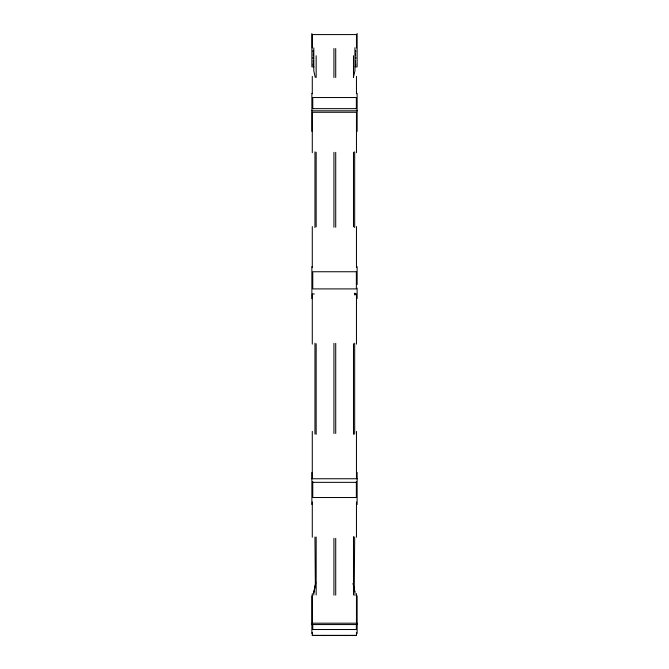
<?xml version="1.0" encoding="UTF-8"?>
<svg xmlns="http://www.w3.org/2000/svg" width="669" height="669" viewBox="0 0 669 669"><rect width="100%" height="100%" fill="white"/><g stroke="black" fill="none" stroke-linecap="round" stroke-linejoin="round"><path stroke-width="1" d="M354.269 587.558L354.679 536.948M315.793 582.532L313.803 591.956L313.803 595.042M313.803 592.926L315.4 585.4M353.408 77.387L354.946 70.947L354.946 47.683M344.292 635.55L347.236 635.433M313.928 66.833L311.871 66.833L311.871 33.45M355.072 66.833L357.129 66.833L357.129 33.45M312.757 108.646L356.36 108.646M311.871 110.803L357.129 110.803M314.338 293.975L312.289 293.975L312.289 344.134M354.403 293.975L356.46 293.975L356.46 344.134M311.871 478.753L357.129 478.753M312.757 482.349L356.36 482.349M311.871 623.199L357.129 623.199M311.871 624.553L357.129 624.553M312.289 635.349L356.46 635.349M322.399 635.433L325.351 635.55M352.964 583.46L354.946 591.789L354.946 595.502M353.625 587.215L354.721 591.831M315.199 77.328L313.803 70.78L313.803 47.917M315.367 587.558L314.957 536.948M357.129 93.3L357.129 131.417M357.129 266.622L357.129 284.559M357.129 288.163L357.129 298.591M357.129 472.448L357.129 504.526M357.129 595.853L357.129 633.518M356.46 47.992L356.46 34.579L312.289 34.579L312.289 47.992M356.46 76.366L356.46 93.769M356.36 108.813L356.36 97.532L312.757 97.532L312.757 108.813M356.46 152.691L356.46 112.283L312.289 112.283L312.289 152.691M356.46 226.557L356.46 267.617M356.46 431.38L356.46 478.444M356.36 481.538L356.36 497.519L312.757 497.519L312.757 481.538M356.46 501.976L356.46 537.24M356.46 593.562L356.46 622.413M356.36 624.486L356.36 629.529L312.757 629.529L312.757 624.486M356.46 632.356L356.46 635.517L312.289 635.517L312.289 632.356M355.732 50.367L355.732 52.107M355.732 57.032L355.732 58.78M355.732 63.714L355.732 65.462M355.532 53.629L355.532 55.611M355.532 60.31L355.532 62.292M354.946 293.072L354.946 295.113M354.679 151.821L354.679 227.56M354.679 343.214L354.679 434.072M353.483 55.736L353.483 77.479M353.483 152.223L353.483 226.791M353.483 343.749L353.483 434.332M353.483 536.546L353.483 594.992M335.713 48.519L335.713 77.529M335.713 152.356L335.713 227.251M335.713 343.348L335.713 433.479M335.713 538.344L335.713 595.167M333.931 48.519L333.931 77.529M333.931 152.356L333.931 227.251M333.931 343.348L333.931 433.479M333.931 538.344L333.931 595.167M316.161 55.736L316.161 77.479M316.161 152.223L316.161 226.791M316.161 343.749L316.161 434.332M316.161 537.04L316.161 594.992M314.957 151.821L314.957 227.56M314.957 343.214L314.957 434.072M313.209 53.629L313.209 55.611M313.209 60.31L313.209 62.292M313.008 50.367L313.008 52.107M313.008 57.032L313.008 58.78M313.008 63.714L313.008 65.462M312.289 76.366L312.289 93.769M312.289 226.557L312.289 267.617M312.289 431.38L312.289 478.444M312.289 501.976L312.289 537.24M312.289 593.562L312.289 622.413M311.871 93.3L311.871 131.417M311.871 266.622L311.871 298.591M311.871 472.448L311.871 504.526M311.871 595.853L311.871 633.518M356.36 271.748L312.757 271.748L312.757 288.908L356.36 288.908L356.36 271.748"/></g></svg>
